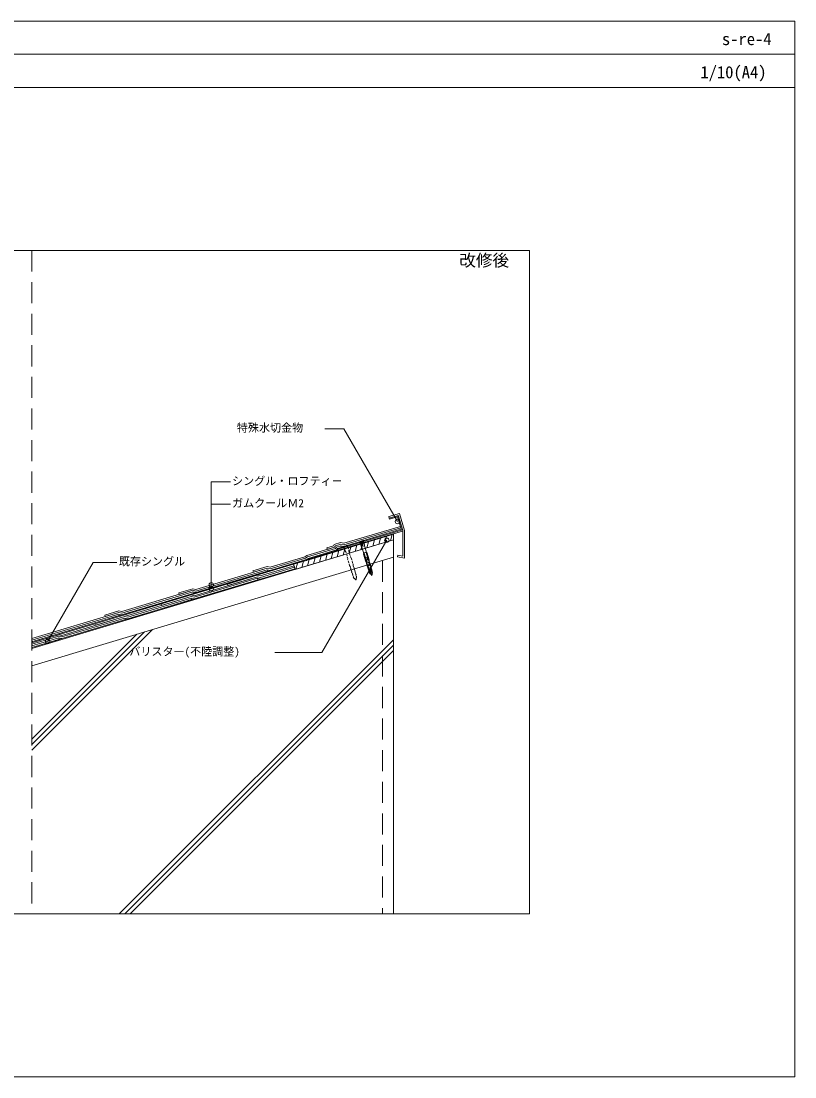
# Model space of a CAD drawing. Units: millimetres, scale not verified. Extents: x -1380 to 1380, y -955 to 955.
# Drawn here: x -20 to 1380, y -955 to 955 of the extents above; entities that cross this region are included whole.
import ezdxf
from ezdxf.enums import TextEntityAlignment as Align

# ---------------------------------------------------------------- set-up
doc = ezdxf.new("R2010")
doc.units = ezdxf.units.MM
doc.header["$LTSCALE"] = 3
doc.linetypes.add('DASHED1', pattern=[1.8, 1.2, -0.6])
doc.linetypes.add('USER1', pattern=[19.05, 12.7, -6.35])
for name, color, linetype, lineweight in [('0-0_0', 7, 'Continuous', 18), ('0-1_HATCH', 9, 'Continuous', 18), ('0-2_KUTAI', 3, 'Continuous', 18), ('0-3_BOUSUI', 1, 'Continuous', 18), ('0-4_MOJI', 7, 'Continuous', 18), ('0-5_dannnetu', 6, 'Continuous', 18), ('0-6_KANAMONO', 4, 'Continuous', 18), ('0-7_single', 6, 'Continuous', 18), ('0-8_KANAMONO_SCREW', 4, 'Continuous', 18), ('0-9_WAKU', 7, 'Continuous', 18)]:
    doc.layers.add(name, color=color, linetype=linetype, lineweight=lineweight)
doc.styles.add('ＭＳ ゴシック', font='')
doc.styles.get('ＭＳ ゴシック').set_extended_font_data('MS Gothic')

msp = doc.modelspace()

# ---------------------------------------------------------------- linework, layer by layer
at = {"layer": '0-0_0'}
msp.add_line((-1380.021, 894.987), (1379.979, 894.987), dxfattribs=at)
at = {"layer": '0-1_HATCH'}
for p, q in [((627.342, 8.331), (630.354, 19.571)), ((638.065, 11.548), (641.077, 22.788)), ((648.788, 14.765), (651.8, 26.004)), ((563.004, -10.97), (566.016, 0.269)), ((573.727, -7.753), (576.739, 3.486)), ((584.45, -4.536), (587.462, 6.703)), ((595.173, -1.319), (598.185, 9.92)), ((605.896, 1.897), (608.908, 13.137)), ((616.619, 5.114), (619.631, 16.354)), ((498.667, -30.271), (501.678, -19.032)), ((509.39, -27.055), (512.401, -15.815)), ((520.113, -23.838), (523.124, -12.598)), ((530.836, -20.621), (533.847, -9.381)), ((541.559, -17.404), (544.57, -6.164)), ((552.281, -14.187), (555.293, -2.948)), ((477.221, -36.705), (480.232, -25.466)), ((487.944, -33.488), (490.955, -22.249)), ((-0.021, -363.738), (217.893, -145.824)), ((-0.021, -353.839), (203.751, -150.067)), ((-0.021, -343.939), (189.609, -154.31)), ((157.995, -660.013), (653.885, -164.123)), ((167.894, -660.013), (653.885, -174.022)), ((177.794, -660.013), (653.885, -183.922))]:
    msp.add_line(p, q, dxfattribs=at)
at = {"layer": '0-2_KUTAI'}
for p, q in [((-0.021, -179.878), (653.885, 16.294)), ((653.885, 16.294), (653.885, -660.013)), ((-0.021, -211.198), (653.885, -15.027))]:
    msp.add_line(p, q, dxfattribs=at)
at = {"layer": '0-2_KUTAI', "linetype": 'USER1'}
msp.add_line((633.885, -21.027), (633.885, -660.013), dxfattribs=at)
at = {"layer": '0-3_BOUSUI'}
for p, q in [((668.521, 34.138), (668.09, 35.574)), ((475.683, -35.6), (-0.021, -178.312))]:
    msp.add_line(p, q, dxfattribs=at)
for points in [[(668.09, 35.574), (552.577, 0.935), (551.119, -1.59), (499.747, -17.001), (495.983, -19.175), (472.839, -26.118), (287.484, -81.724), (113.638, -133.878), (-0.452, -168.105)], [(668.521, 34.137), (553.578, -0.331), (552.12, -2.856), (500.345, -18.388), (496.581, -20.561), (473.27, -27.555), (287.915, -83.161), (114.069, -135.315), (-0.021, -169.542)]]:
    msp.add_lwpolyline(points, dxfattribs=at)
msp.add_lwpolyline([(653.598, 27.588), (653.885, 26.63), (500.633, -19.346), (500.345, -18.388)], close=True, dxfattribs=at)
at = {"layer": '0-4_MOJI', "linetype": 'USER1'}
msp.add_line((-0.021, 539.987), (-0.021, -660.013), dxfattribs=at)
at = {"layer": '0-4_MOJI'}
for p, q in [((529.538, 217.592), (564.124, 217.58)), ((661.031, 49.737), (564.124, 217.584)), ((324.406, -72.214), (324.441, 121.261)), ((359.027, 121.256), (324.441, 121.256)), ((359.026, 81.256), (324.434, 81.256)), ((641.91, 15.834), (524.676, -187.221)), ((524.676, -187.221), (439.076, -187.221))]:
    msp.add_line(p, q, dxfattribs=at)
msp.add_lwpolyline([(28.331, -167.103), (110.794, -24.272), (153.595, -24.272)], dxfattribs=at)
for centre in [(661.031, 49.737), (641.91, 15.834), (324.406, -72.214), (324.408, -64.801), (28.331, -167.103)]:
    msp.add_circle(centre, 4, dxfattribs=at)
at = {"layer": '0-5_dannnetu'}
msp.add_line((474.074, -30.237), (476.114, -37.037), dxfattribs=at)
msp.add_lwpolyline([(473.27, -27.555), (653.885, 26.63), (653.885, 16.294), (476.114, -37.037)], close=True, dxfattribs=at)
at = {"layer": '0-6_KANAMONO'}
for p, q in [((661.724, 60.287), (646.398, 55.691)), ((670.724, 33.754), (662.969, 59.616))]:
    msp.add_line(p, q, dxfattribs=at)
for points in [[(646.398, 55.691), (646.972, 53.776), (661.34, 58.084), (668.521, 34.137), (553.578, -0.33), (554.152, -2.246), (670.053, 32.509)], [(670.885, 33.218), (662.682, 60.574), (646.398, 55.691), (645.536, 58.565), (664.694, 64.309), (673.885, 33.658)], [(670.885, 33.218), (670.885, -12.767), (661.603, -11.13), (661.082, -14.085), (673.885, -16.342), (673.885, 33.658)]]:
    msp.add_lwpolyline(points, dxfattribs=at)
for centre, start, end in [((662.011, 59.329), 16.69218, 106.69218), ((669.766, 33.467), 286.69218, 16.69218)]:
    msp.add_arc(centre, 1, start, end, dxfattribs=at)
at = {"layer": '0-7_single'}
for points in [[(668.09, 35.574), (564.348, 4.465), (558.642, 5.677), (550.708, 3.298), (549.249, 0.772), (498.63, -14.413), (494.865, -16.587), (430.771, -35.815), (425.322, -34.526), (400.657, -41.926), (399.853, -39.244), (425.236, -31.629), (430.685, -32.917), (493.748, -13.999), (497.512, -11.825), (547.38, 3.135), (548.839, 5.66), (558.523, 8.565), (564.229, 7.353), (667.286, 38.256)], [(666.482, 40.938), (564.11, 10.241), (558.404, 11.452), (546.97, 8.023), (545.511, 5.497), (533.661, 1.943), (534.466, -0.739), (547.38, 3.135), (548.839, 5.66), (558.523, 8.565), (564.229, 7.353), (667.286, 38.256)], [(475.683, -35.6), (413.265, -54.326), (407.815, -53.038), (293.451, -87.347), (288.001, -86.059), (234.602, -102.078), (233.797, -99.396), (287.915, -83.161), (293.365, -84.449), (407.729, -50.14), (413.179, -51.428), (474.879, -32.918), (413.179, -51.428), (407.729, -50.14), (354.33, -66.16), (353.525, -63.478), (407.643, -47.243), (413.093, -48.531), (474.074, -30.237)], [(-0.021, -167.976), (158.021, -120.563), (157.216, -117.881), (-0.021, -165.052), (157.216, -117.881), (162.666, -119.17), (292.117, -80.335), (291.312, -77.653), (162.58, -116.272), (157.13, -114.984), (-0.021, -162.129)], [(-0.021, -169.542), (48.458, -154.998), (53.908, -156.286), (168.273, -121.977), (173.722, -123.265), (288.087, -88.956), (288.891, -91.638), (173.808, -126.163), (168.358, -124.875), (53.994, -159.184), (48.544, -157.896), (-0.021, -172.465)], [(-0.021, -172.465), (48.544, -157.896), (53.994, -159.184), (168.358, -124.875), (169.163, -127.556), (54.08, -162.081), (48.63, -160.793), (-0.021, -175.388), (48.63, -160.793), (49.435, -163.475), (-0.021, -178.312)]]:
    msp.add_lwpolyline(points, dxfattribs=at)
for points in [[(559.446, 2.995), (552.577, 0.935), (551.119, -1.59), (499.747, -17.001), (495.983, -19.175), (430.857, -38.712), (425.408, -37.424), (296.676, -76.043), (291.226, -74.755), (266.562, -82.154), (265.757, -79.472), (291.14, -71.858), (296.59, -73.146), (425.322, -34.526), (430.771, -35.815), (494.865, -16.587), (498.63, -14.413), (549.249, 0.772), (550.708, 3.298), (558.642, 5.677)], [(426.212, -40.106), (296.762, -78.941), (291.312, -77.653), (162.58, -116.272), (157.13, -114.984), (132.466, -122.383), (131.661, -119.701), (157.044, -112.086), (162.494, -113.375), (291.226, -74.755), (296.676, -76.043), (425.408, -37.424)], [(408.62, -55.719), (293.537, -90.244), (288.087, -88.956), (173.722, -123.265), (168.273, -121.977), (114.873, -137.997), (114.069, -135.315), (168.187, -119.08), (173.636, -120.368), (288.001, -86.059), (293.451, -87.347), (407.815, -53.038)]]:
    msp.add_lwpolyline(points, close=True, dxfattribs=at)
at = {"layer": '0-8_KANAMONO_SCREW'}
for p, q in [((600.398, 15.825), (591.778, 13.239)), ((591.778, 13.239), (591.99, 12.53)), ((600.611, 15.116), (591.99, 12.53)), ((593.018, 11.977), (591.99, 12.53)), ((593.147, 11.546), (593.018, 11.977)), ((600.187, 13.658), (593.147, 11.546)), ((594.143, 10.957), (593.147, 11.546)), ((594.239, 10.986), (593.808, 10.335)), ((595.331, 5.258), (593.808, 10.335)), ((599.679, 12.618), (594.143, 10.957)), ((602.486, -16.504), (594.239, 10.986)), ((596.451, 3.611), (595.331, 5.258)), ((598.578, 6.232), (597.055, 11.309)), ((599.363, 4.484), (597.151, 11.859)), ((607.83, -14.9), (599.584, 12.589)), ((600.302, 12.283), (599.584, 12.589)), ((599.679, 12.618), (600.187, 13.658)), ((600.058, 14.089), (600.611, 15.116)), ((601.825, 7.206), (600.302, 12.283)), ((600.398, 15.825), (600.611, 15.116)), ((601.825, 7.206), (601.796, 5.214)), ((600.187, -8.841), (599.756, -9.492)), ((603.348, -21.465), (599.756, -9.492)), ((603.185, -15.563), (600.829, -7.709)), ((603.626, -6.244), (601.231, -6.962)), ((607.926, -14.872), (602.39, -16.532)), ((602.907, -18.257), (602.39, -16.532)), ((606.739, -16.272), (602.677, -17.49)), ((604.037, -21.676), (603.003, -18.228)), ((603.903, -18.48), (603.147, -18.707)), ((604.047, -18.959), (603.29, -19.186)), ((603.932, -15.965), (606.327, -15.247)), ((606.729, -14.5), (604.373, -6.646)), ((605.441, -20.318), (606.945, -18.554)), ((606.25, -7.544), (605.532, -7.238)), ((605.67, -20.513), (607.174, -18.748)), ((609.842, -19.517), (606.25, -7.544)), ((607.142, -17.618), (606.681, -16.08)), ((608.214, -15.829), (607.026, -16.186)), ((608.443, -16.596), (607.591, -16.851)), ((609.143, -22.024), (607.591, -16.851)), ((608.491, -17.103), (607.735, -17.33)), ((608.635, -17.582), (607.878, -17.809)), ((608.443, -16.596), (607.926, -14.872)), ((608.779, -18.061), (608.022, -18.288)), ((608.922, -18.54), (608.166, -18.767)), ((609.066, -19.019), (608.309, -19.246)), ((609.382, -20.073), (608.348, -16.624)), ((604.373, -23.141), (603.348, -21.465)), ((604.191, -19.438), (603.434, -19.665)), ((604.334, -19.916), (603.578, -20.143)), ((604.478, -20.395), (603.721, -20.622)), ((604.622, -20.874), (603.865, -21.101)), ((604.794, -21.449), (603.942, -21.705)), ((604.459, -23.429), (603.942, -21.705)), ((605.311, -23.173), (604.459, -23.429)), ((605.362, -23.367), (604.508, -23.623)), ((605.385, -27.118), (604.613, -23.382)), ((605.513, -23.948), (604.629, -24.213)), ((605.664, -24.529), (604.751, -24.803)), ((605.815, -25.11), (604.873, -25.393)), ((605.966, -25.691), (604.995, -25.983)), ((606.117, -26.272), (605.116, -26.573)), ((605.302, -21.923), (605.185, -21.535)), ((606.268, -26.853), (605.23, -27.165)), ((605.718, -28.793), (605.23, -27.165)), ((605.589, -21.837), (605.302, -21.923)), ((606.268, -26.853), (605.311, -23.173)), ((605.589, -21.837), (605.473, -21.449)), ((605.79, -22.507), (605.503, -22.594)), ((605.619, -22.981), (605.503, -22.594)), ((606.748, -28.484), (605.718, -28.793)), ((605.907, -22.895), (605.79, -22.507)), ((606.873, -28.865), (605.851, -29.171)), ((607.118, -32.549), (605.873, -28.747)), ((607.059, -29.435), (606.038, -29.741)), ((607.246, -30.005), (606.225, -30.312)), ((606.748, -28.484), (606.266, -26.845)), ((607.433, -30.576), (606.411, -30.882)), ((606.503, -23.857), (608.73, -24.502)), ((606.586, -23.568), (608.813, -24.214)), ((607.62, -31.146), (606.598, -31.453)), ((607.993, -32.287), (606.748, -28.484)), ((607.807, -31.716), (606.785, -32.023)), ((607.993, -32.287), (606.964, -32.596)), ((607.489, -34.213), (606.964, -32.596)), ((608.482, -33.915), (607.489, -34.213)), ((608.581, -34.199), (607.597, -34.494)), ((608.903, -37.756), (607.644, -34.167)), ((608.747, -34.671), (607.749, -34.97)), ((608.963, -35.232), (607.932, -35.542)), ((609.158, -35.8), (608.115, -36.113)), ((608.78, -33.518), (608.116, -31.305)), ((609.352, -36.368), (608.297, -36.685)), ((608.372, -30.088), (609.876, -28.323)), ((609.067, -33.431), (608.404, -31.219)), ((609.21, -19.498), (608.453, -19.725)), ((609.547, -36.936), (608.48, -37.257)), ((609.741, -37.505), (608.482, -33.915)), ((608.601, -30.283), (610.105, -28.518)), ((609.478, -20.044), (608.625, -20.3)), ((609.741, -37.505), (608.664, -37.828)), ((609.181, -39.552), (608.664, -37.828)), ((609.995, -21.768), (609.143, -22.024)), ((610.371, -25.626), (609.143, -22.024)), ((610.061, -21.957), (609.201, -22.215)), ((610.284, -22.516), (609.401, -22.781)), ((610.073, -27.387), (609.409, -25.175)), ((609.995, -21.768), (609.478, -20.044)), ((610.508, -23.076), (609.595, -23.35)), ((609.663, -34.393), (611.662, -34.972)), ((610.361, -27.301), (609.697, -25.089)), ((609.747, -34.104), (611.746, -34.684)), ((610.731, -23.635), (609.788, -23.918)), ((611.253, -25.358), (609.841, -21.814)), ((609.842, -19.517), (609.909, -21.481)), ((610.954, -24.195), (609.982, -24.486)), ((611.177, -24.754), (610.176, -25.055)), ((611.408, -25.311), (610.37, -25.623)), ((610.867, -27.249), (610.371, -25.626)), ((611.896, -26.94), (610.867, -27.249)), ((611.92, -31.109), (610.867, -27.249)), ((611.994, -27.328), (610.972, -27.635)), ((612.152, -27.907), (611.13, -28.214)), ((612.31, -28.486), (611.288, -28.793)), ((611.896, -26.94), (611.408, -25.311)), ((612.468, -29.065), (611.446, -29.372)), ((612.626, -29.644), (611.62, -29.946)), ((612.795, -30.846), (611.742, -26.986)), ((612.784, -30.223), (611.762, -30.53)), ((612.95, -30.8), (611.92, -31.109)), ((613.08, -38.105), (612.342, -35.645)), ((613.402, -32.439), (612.409, -32.737)), ((613.333, -36.427), (612.409, -32.737)), ((613.467, -32.733), (612.474, -33.031)), ((613.6, -33.215), (612.603, -33.514)), ((613.367, -38.019), (612.629, -35.559)), ((613.759, -33.794), (612.732, -34.102)), ((613.918, -34.372), (612.882, -34.683)), ((613.402, -32.439), (612.95, -30.8)), ((614.078, -34.951), (613.032, -35.264)), ((614.171, -36.176), (613.162, -32.511)), ((614.237, -35.529), (613.183, -35.846)), ((614.411, -36.104), (613.333, -36.427)), ((614.928, -37.828), (613.85, -38.151)), ((614.597, -40.641), (613.85, -38.151)), ((614.928, -37.828), (614.411, -36.104)), ((615.436, -40.39), (614.688, -37.9)), ((610.259, -39.229), (609.181, -39.552)), ((610.417, -39.755), (609.411, -40.057)), ((610.168, -41.97), (609.42, -39.48)), ((610.56, -40.234), (609.555, -40.536)), ((610.704, -40.713), (609.698, -41.015)), ((610.848, -41.192), (609.842, -41.494)), ((611.006, -41.719), (609.928, -42.042)), ((611.006, -41.719), (610.259, -39.229)), ((610.875, -39.98), (610.928, -40.155)), ((612.83, -41.276), (610.953, -39.925)), ((612.974, -41.755), (611.115, -40.418)), ((611.536, -42.183), (611.589, -42.358)), ((613.491, -43.479), (611.613, -42.128)), ((613.635, -43.958), (611.776, -42.621)), ((612.485, -40.649), (612.436, -40.482)), ((612.773, -40.562), (612.485, -40.649)), ((612.691, -39.265), (612.883, -39.041)), ((612.773, -40.562), (612.723, -40.396)), ((612.83, -41.276), (613.654, -39.115)), ((612.92, -39.46), (613.111, -39.235)), ((612.974, -41.755), (613.79, -39.615)), ((613.491, -43.479), (614.315, -41.318)), ((613.635, -43.958), (614.451, -41.818)), ((613.749, -39.118), (613.802, -39.293)), ((615.014, -38.376), (614.008, -38.678)), ((615.158, -38.855), (614.152, -39.157)), ((615.301, -39.334), (614.296, -39.636)), ((614.41, -41.321), (614.462, -41.496)), ((615.445, -39.813), (614.439, -40.115)), ((615.674, -40.318), (614.597, -40.641)), ((615.79, -43.833), (615.675, -40.318))]:
    msp.add_line(p, q, dxfattribs=at)
at = {"layer": '0-8_KANAMONO_SCREW', "linetype": 'DASHED1'}
for points in [[(563.055, 4.622), (571.675, 7.208), (571.888, 6.499), (571.334, 5.472), (571.464, 5.041), (570.956, 4.001), (570.86, 3.972), (571.579, 3.666), (573.102, -1.411), (573.073, -3.403), (576.808, -15.855), (577.527, -16.161), (581.119, -28.134), (581.186, -30.098), (581.272, -30.385), (581.117, -30.431), (582.53, -33.975), (582.685, -33.928), (583.173, -35.557), (583.019, -35.603), (584.072, -39.463), (584.227, -39.417), (584.678, -41.056), (584.439, -41.128), (585.448, -44.793), (585.687, -44.721), (586.205, -46.445), (585.965, -46.517), (586.712, -49.007), (586.952, -48.935), (587.067, -52.45), (586.42, -52.645)], [(583.691, -53.463), (583.044, -53.657), (581.205, -50.659), (581.444, -50.587), (580.697, -48.097), (580.458, -48.169), (579.941, -46.445), (580.18, -46.373), (579.005, -42.758), (578.766, -42.83), (578.24, -41.213), (578.395, -41.166), (577.15, -37.364), (576.995, -37.41), (576.507, -35.782), (576.661, -35.735), (575.89, -31.999), (575.736, -32.046), (575.649, -31.758), (574.625, -30.082), (571.033, -18.109), (571.464, -17.458), (567.728, -5.006), (566.608, -3.359), (565.085, 1.718), (565.516, 2.369), (565.42, 2.34), (564.424, 2.929), (564.294, 3.36), (563.267, 3.913), (563.055, 4.622)]]:
    msp.add_lwpolyline(points, dxfattribs=at)
at = {"layer": '0-8_KANAMONO_SCREW'}
for points in [[(600.187, 13.658), (600.058, 14.089), (593.018, 11.977)], [(597.151, 11.859), (597.055, 11.309), (596.672, 11.716)], [(599.363, 4.484), (598.578, 6.232), (598.884, 4.34), (596.672, 11.716)], [(605.311, -23.173), (603.76, -18.001), (602.907, -18.257)], [(607.43, -17.531), (606.968, -15.994), (606.681, -16.08)], [(615.79, -43.833), (611.767, -45.04), (609.928, -42.042)]]:
    msp.add_lwpolyline(points, dxfattribs=at)
for centre, radius, start, end in [((601.403, -7.537), 0.6, 106.69924, 196.69924), ((603.76, -15.391), 0.6, 196.69924, 286.69924), ((603.798, -6.818), 0.6, 16.69924, 106.69924), ((606.154, -14.672), 0.6, 286.69924, 16.69924), ((606.184, -17.905), 1, 319.55764, 16.69924), ((606.184, -17.905), 1.3, 319.55764, 16.69924), ((606.431, -21.162), 1.3, 139.55764, 196.69924), ((606.431, -21.162), 1, 139.55764, 196.69924), ((606.864, -22.608), 1.3, 196.69924, 253.84085), ((606.864, -22.608), 1, 196.69924, 253.84085), ((609.362, -30.932), 1.3, 139.55764, 196.69924), ((609.362, -30.932), 1, 139.55764, 196.69924), ((608.452, -25.462), 1, 16.69924, 73.84085), ((610.025, -33.144), 1.3, 196.69924, 253.84085), ((608.452, -25.462), 1.3, 16.69924, 73.84085), ((610.025, -33.144), 1, 196.69924, 253.84085), ((609.115, -27.675), 1, 319.55764, 16.69924), ((609.115, -27.675), 1.3, 319.55764, 16.69924), ((611.384, -35.932), 1, 16.69924, 73.84085), ((611.384, -35.932), 1.3, 16.69924, 73.84085), ((612.122, -38.392), 1, 319.55764, 16.69924), ((612.122, -38.392), 1.3, 319.55764, 16.69924), ((610.923, -39.966), 0.05, 54.26784, 196.69924), ((611.407, -40.012), 0.5, 196.69924, 234.26784), ((611.584, -42.169), 0.05, 54.26784, 196.69924), ((612.068, -42.215), 0.5, 196.69924, 234.26784), ((613.681, -40.109), 1.3, 139.55764, 196.69924), ((620.715, -40.471), 9.383, 207.79079, 230.64978), ((613.681, -40.109), 1, 139.55764, 196.69924), ((613.701, -39.132), 0.05, 16.69924, 159.13065), ((613.323, -39.437), 0.5, 339.13065, 16.69924), ((614.362, -41.335), 0.05, 16.69924, 159.13065), ((613.984, -41.64), 0.5, 339.13065, 16.69924), ((605.805, -44.944), 9.383, 342.74871, 5.6077)]:
    msp.add_arc(centre, radius, start, end, dxfattribs=at)
at = {"layer": '0-8_KANAMONO_SCREW', "linetype": 'DASHED1'}
for centre, start, end in [((591.992, -49.088), 207.79079, 230.64978), ((577.082, -53.561), 342.74871, 5.6077)]:
    msp.add_arc(centre, 9.383, start, end, dxfattribs=at)
at = {"layer": '0-9_WAKU'}
for points in [[(-1380.021, -955.013), (1379.979, -955.013), (1379.979, 954.987), (-1380.021, 954.987)], [(1379.979, 834.987), (-1380.021, 834.987), (-1380.021, 954.987), (1379.979, 954.987)], [(-900.021, -660.013), (899.979, -660.013), (899.979, 539.987), (-900.021, 539.987)]]:
    msp.add_lwpolyline(points, close=True, dxfattribs=at)

# ---------------------------------------------------------------- texts
at = {"layer": '0-4_MOJI', "style": 'ＭＳ ゴシック'}
for s, p in [('特殊水切金物', (370.67, 207.584)), ('シングル・ロフティ－', (362.027, 111.256)), ('ガムクールＭ2', (362.026, 71.256)), ('既存シングル', (157.148, -34.272)), ('バリスタ―(不陸調整)', (176.177, -197.221))]:
    msp.add_text(s, height=14.66, dxfattribs=at).set_placement(p, align=Align.BOTTOM_LEFT)
at = {"layer": '0-9_WAKU', "style": 'ＭＳ ゴシック'}
for s, p in [('s-re-4', (1248.025, 904.987)), ('1/10(A4)', (1209.04, 844.987)), ('改修後', (773.025, 504.625))]:
    msp.add_text(s, height=21.99, dxfattribs=at).set_placement(p, align=Align.BOTTOM_LEFT)

doc.saveas('drawing.dxf')
